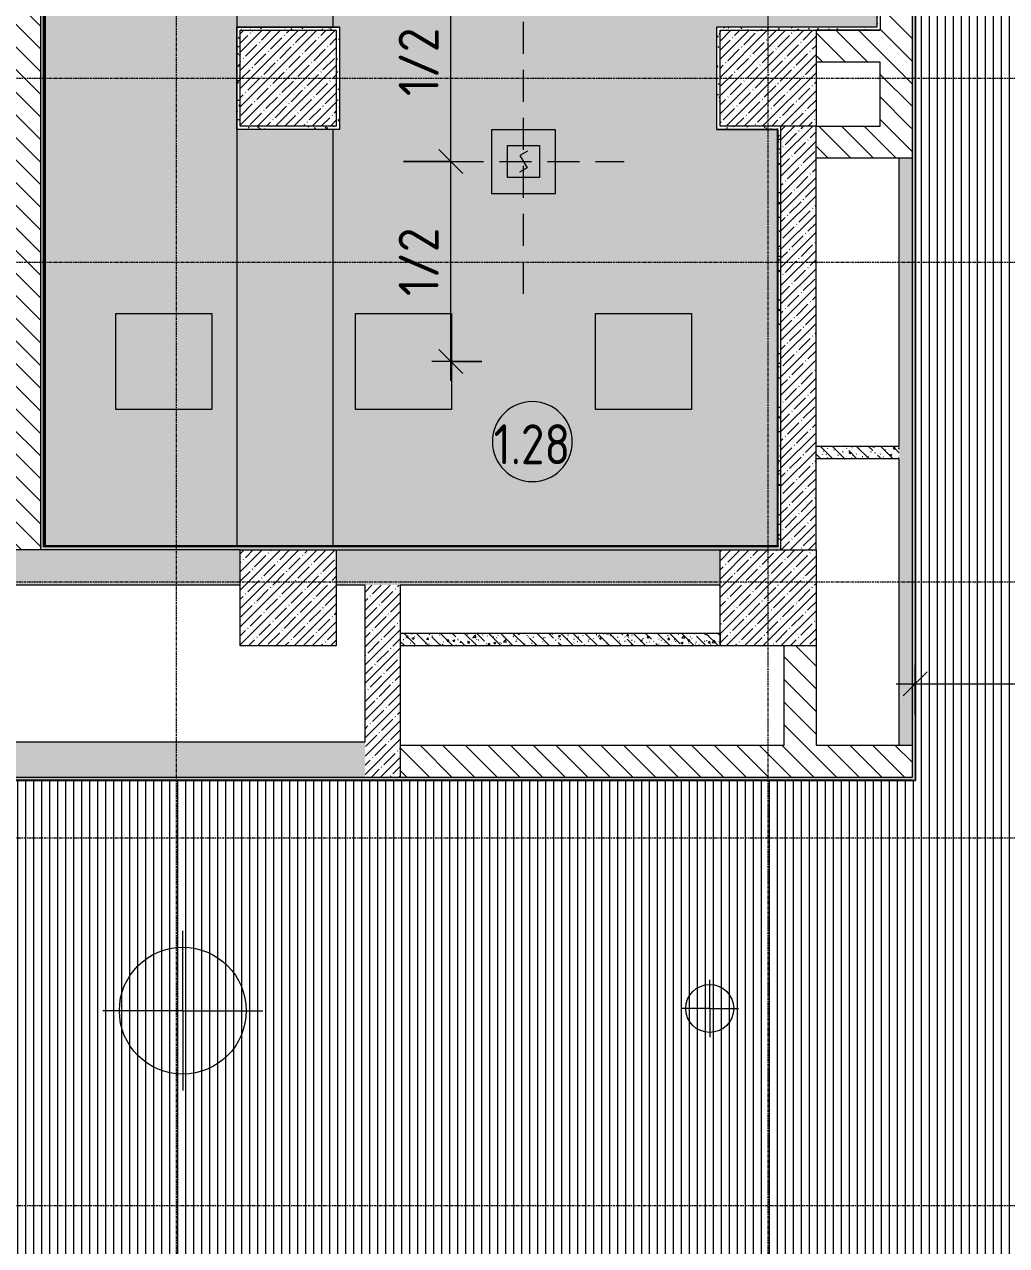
# Model space of a CAD drawing. Header units: millimetres. Extents: x 1311 to 195818, y -8553 to 29000.
# Drawn here: x 38106 to 44247, y 10850 to 18487 of the extents above; entities that cross this region are included whole.
import ezdxf

# ---------------------------------------------------------------- set-up
doc = ezdxf.new("R2010")
doc.units = ezdxf.units.MM
doc.linetypes.add('ADSK_Штрих_ш2 п1', pattern=[300, 200, -100])
doc.linetypes.add('Осевая', pattern=[31.75, 6.35, -4.7625, 15.875, -4.7625])
for name, color, linetype, lineweight in [('A-ANNO-DIMS', 7, 'Continuous', 9), ('A-ANNO-DIMS-100', 7, 'Continuous', 9), ('A-AREA-IDEN', 7, 'Continuous', 9), ('A-CLNG-PATT', 7, 'Continuous', 9), ('A-DETL', 7, 'Continuous', 9), ('A-DETL-6', 7, 'ADSK_Штрих_ш2 п1', 9), ('A-WALL', 7, 'Continuous', 9), ('I-WALL', 7, 'Continuous', 9), ('S-COLS', 7, 'Continuous', 9), ('S-STRS', 7, 'Continuous', 13), ('S-STRS-1', 7, 'Continuous', 9), ('S-STRS-2', 7, 'Continuous', 35), ('Оси-2', 7, 'Осевая', 9)]:
    doc.layers.add(name, color=color, linetype=linetype, lineweight=lineweight)
for name, color, linetype, lineweight, true_color in [('A-ANNO-NOTE', 1, 'Continuous', 9, 0xff0000), ('A-CLNG-1', 7, 'Continuous', 9, 0xeaeaea), ('A-WALL-1', 7, 'Continuous', 9, 0x3c3c3c), ('A-WALL-FNSH-1', 7, 'Continuous', 9, 0x3c3c3c), ('S-COLS-1', 9, 'Continuous', 9, 0x808080), ('S-COLS-2', 7, 'Continuous', 9, 0x3c3c3c)]:
    doc.layers.add(name, color=color, linetype=linetype, lineweight=lineweight, true_color=true_color)
doc.layers.add('A-CLNG-PATT-1', color=7, linetype='Continuous', lineweight=9, transparency=1)
doc.styles.add('GOST Common_3', font='GOST_Common.ttf', dxfattribs={"width": 0.9, "height": 250})
doc.styles.add('ISOCPEUR', font='isocpeur.ttf', dxfattribs={"width": 0.9, "height": 250})
doc.dimstyles.new('ISO-2_5_0_9К_БОЛЬШОЙ', dxfattribs={"dimscale": 304.8, "dimtxt": 248.995294, "dimasz": 0.492126, "dimexe": 0.393701, "dimexo": 0.984252, "dimgap": 0, "dimtad": 1, "dimdec": 0, "dimrnd": 10, "dimzin": 0, "dimdsep": 46, "dimtxsty": 'ISOCPEUR', "dimblk1": 'OBLIQUE', "dimblk2": 'OBLIQUE', "dimsah": 1, "dimcen": 0.09, "dimdle": 0.393701, "dimazin": 0, "dimtfac": 1, "dimtdec": 4, "dimtix": 1, "dimtmove": 0, "dimatfit": 3, "dimfxl": 1, "dimtvp": 1, "dimtolj": 1, "dimtzin": 0, "dimarcsym": 2})
pattern_1 = [(135, (9445.76, 0), (-70.71068, -70.71068), [])]
pattern_2 = [(45, (9445.765, 0), (-57.02463, 57.02463), []), (45, (9502.79, 0), (-57.02463, 57.02463), [100.806, -20.161, 3.353, -16.808])]
pattern_3 = [(135, (9445.76, 0), (-75.43415, -75.43415), [106.68, -17.78, 3.556, -17.78]), (135, (9445.76, 75.39), (-75.43415, -75.43415), []), (50, (9445.76, 0), (127.52922, -11.15758), [13.335, -146.685]), (355, (9445.76, 0), (-24.66966, 133.74002), [10.668, -117.348]), (100.451, (9456.39, -0.93), (102.85973, 122.58178), [11.333, -124.663]), (46.184, (9445.76, 35.56), (189.75516, -29.43036), [20.002, -220.027]), (96.636, (9461.58, 33.1), (166.1822, 173.1996), [17, -186.995]), (351.184, (9445.76, 35.56), (166.1839, 173.1976), [16.002, -176.022]), (21, (9463.54, 26.67), (106.13027, -71.58603), [13.335, -146.685]), (326, (9463.54, 26.67), (43.26188, 128.93175), [10.668, -117.348]), (71.451, (9472.39, 20.7), (149.39198, 57.34505), [11.333, -124.663]), (37.5, (9445.765, 0), (2.16223, 59.18836), [3.353, -112.573, 3.353, -115.773, -117.792]), (37.5, (9445.765, 0), (2.16223, 59.18836), [-235.052, 3.353, -114.44]), (7.5, (9445.765, 0), (46.77386, 70.12615), [3.353, -64.567, 3.353, -109.906, -44.894]), (7.5, (9445.765, 0), (46.77386, 70.12615), [-181.178, 3.353, -41.542]), (327.5, (9406.116, 0), (94.91367, -4.010093), [3.353, -41.097, 3.353, -135.331, -184.023]), (327.5, (9406.116, 0), (94.91367, -4.010093), [-183.134, 3.353, -180.67]), (317.5, (9388.336, 0), (103.69057, 17.79882), [3.353, -54.432, 3.353, -88.748, -130.683]), (317.5, (9388.336, 0), (103.69057, 17.79882), [-149.885, 3.353, -127.33])]
pattern_4 = [(0, (9445.765, 0), (121.92, 30.48), [10.058, -81.382, 10.058, -81.382, -487.68]), (0, (9445.765, 0), (121.92, 30.48), [-182.88, 10.058, -172.822, 10.058, -81.382, -213.36]), (0, (9445.765, 0), (121.92, 30.48), [-457.2, 10.058, -50.902, 10.058, -142.342]), (120, (9491.485, 15.24), (-87.356454, 90.345817), [10.058, -81.382, 10.058, -81.382, -487.68]), (120, (9491.485, 15.24), (-87.356454, 90.345817), [-182.88, 10.058, -172.822, 10.058, -81.382, -213.36]), (120, (9491.485, 15.24), (-87.356454, 90.345817), [-457.2, 10.058, -50.902, 10.058, -142.342]), (240, (9506.725, 76.2), (-34.563546, -120.825817), [10.058, -81.382, 10.058, -81.382, -487.68]), (240, (9506.725, 76.2), (-34.563546, -120.825817), [-182.88, 10.058, -172.822, 10.058, -81.382, -213.36]), (240, (9506.725, 76.2), (-34.563546, -120.825817), [-457.2, 10.058, -50.902, 10.058, -142.342])]

# ---------------------------------------------------------------- blocks, each defined once
blk = doc.blocks.new('BSC_Колонна _Прямоугольная - 600х600-V19-Сводный план потолков 1 этажа в осях 1-12')
at = {"layer": 'S-COLS-1'}
h = blk.add_hatch(dxfattribs=at)
h.set_pattern_fill('FP_38', color=256, style=0, pattern_type=2)
h.set_pattern_definition([(45, (-33310, -18150), (-57.02463, 57.02463), []), (45, (-33252.975, -18150), (-57.02463, 57.02463), [100.806, -20.161, 3.353, -16.808])])
h.paths.add_polyline_path([(-300, -300), (300, -300), (300, 300), (-300, 300)])
at = {"layer": 'S-COLS-2'}
for p, q in [((-300, 300), (300, 300)), ((-300, -300), (-300, 300)), ((300, 300), (300, -300)), ((300, -300), (-300, -300))]:
    blk.add_line(p, q, dxfattribs=at)
blk = doc.blocks.new('BSC_Колонна _Прямоугольная - 600х600-V26-Сводный план потолков 1 этажа в осях 1-12')
at = {"layer": 'S-COLS-1'}
h = blk.add_hatch(dxfattribs=at)
h.set_pattern_fill('FP_42', color=256, style=0, pattern_type=2)
h.set_pattern_definition([(45, (-33310, -14900), (-57.02463, 57.02463), []), (45, (-33252.975, -14900), (-57.02463, 57.02463), [100.806, -20.161, 3.353, -16.808])])
h.paths.add_polyline_path([(59, -300), (300, -300), (300, 300), (-300, 300), (-300, -300)])
at = {"layer": 'S-COLS-2'}
for p, q in [((-300, 300), (300, 300)), ((-300, -300), (-300, 300)), ((300, 300), (300, -300)), ((300, -300), (-300, -300))]:
    blk.add_line(p, q, dxfattribs=at)
blk = doc.blocks.new('BSC_Колонна _Прямоугольная - 600х600-V29-Сводный план потолков 1 этажа в осях 1-12')
at = {"layer": 'S-COLS-1'}
h = blk.add_hatch(dxfattribs=at)
h.set_pattern_fill('FP_45', color=256, style=0, pattern_type=2)
h.set_pattern_definition([(45, (-30310, -14900), (-57.02463, 57.02463), []), (45, (-30252.975, -14900), (-57.02463, 57.02463), [100.806, -20.161, 3.353, -16.808])])
h.paths.add_polyline_path([(300, -300), (300, 300), (-300, 300), (-300, -300)])
at = {"layer": 'S-COLS-2'}
for p, q in [((-300, 300), (300, 300)), ((-300, -300), (-300, 300)), ((300, 300), (300, -300)), ((300, -300), (-300, -300))]:
    blk.add_line(p, q, dxfattribs=at)
blk = doc.blocks.new('BSC_Колонна _Прямоугольная - 600х600-23728797-Сводный план потолков 1 этажа в осях 1-12')
at = {"layer": 'S-COLS-1'}
h = blk.add_hatch(dxfattribs=at)
h.set_pattern_fill('FP_58', color=256, style=0, pattern_type=2)
h.set_pattern_definition([(45, (-30310, -18150), (-57.02463, 57.02463), []), (45, (-30252.975, -18150), (-57.02463, 57.02463), [100.806, -20.161, 3.353, -16.808])])
h.paths.add_polyline_path([(280, -300), (300, -300), (300, 300), (-300, 300), (-300, -300), (206.7, -300)])
at = {"layer": 'S-COLS-2'}
for p, q in [((-300, 300), (300, 300)), ((-300, -300), (-300, 300)), ((300, 300), (300, -300)), ((300, -300), (-300, -300))]:
    blk.add_line(p, q, dxfattribs=at)
blk = doc.blocks.new('Перекрытия 2 - Перекрытия 4-32990152-Сводный план потолков 1 этажа в осях 1-12')
at = {"layer": 'S-STRS-1'}
h = blk.add_hatch(dxfattribs=at)
h.set_pattern_fill('FP_96', color=256, style=0, pattern_type=2)
h.set_pattern_definition([(45, (20, -20), (-57.02463, 57.02463), []), (45, (77.025, -20), (-57.02463, 57.02463), [100.806, -20.161, 3.353, -16.808])])
h.paths.add_polyline_path([(23710, 15200), (24605.2, 15200), (24605.2, 19180), (23710, 19180), (23710, 17407.2)])
at = {"layer": 'S-STRS'}
for p, q in [((25810, 19180), (24605.2, 19180)), ((26410, 19180), (25810, 19180)), ((25810, 15200), (25810, 19180)), ((28560, 19180), (26410, 19180)), ((26410, 15200), (26410, 19180)), ((28809, 19180), (28800, 19180)), ((30010, 19180), (28809, 19180)), ((30610, 19180), (30010, 19180)), ((30010, 18450), (30010, 19180)), ((30610, 18450), (30610, 19180)), ((30010, 15209), (30010, 17809)), ((30610, 15209), (30610, 17809)), ((24605.2, 15200), (25810, 15200)), ((25810, 15200), (26410, 15200)), ((26410, 15200), (28560, 15200)), ((30010, 15200), (30010, 15209)), ((30610, 15200), (30610, 15209))]:
    blk.add_line(p, q, dxfattribs=at)
at = {"layer": 'S-STRS-2'}
for p, q in [((23710, 19180), (24605.2, 19180)), ((23710, 15200), (23710, 19180)), ((24605.2, 19180), (24605.2, 15200)), ((24605.2, 15200), (23710, 15200))]:
    blk.add_line(p, q, dxfattribs=at)
blk = doc.blocks.new('BSC_Колонна _Прямоугольная - 600х600-V79-Сводный план потолков 1 этажа в осях 1-12')
at = {"layer": 'S-COLS-2'}
for p, q in [((-300, 300), (300, 300)), ((-300, -300), (-300, 300)), ((300, 300), (300, -300)), ((300, -300), (-300, -300))]:
    blk.add_line(p, q, dxfattribs=at)
blk = doc.blocks.new('DIMBLOCK32-Сводный план потолков 1 этажа в осях 1-12')
at = {"layer": 'A-ANNO-DIMS-100'}
for p, q in [((43675.8, 14168.6), (43675.8, 14482.6)), ((45685.8, 14280), (45685.8, 14482.6)), ((43555.8, 14362.6), (45685.8, 14362.6)), ((43675.8, 14362.6), (43675.8, 14168.6)), ((45685.8, 14362.6), (45685.8, 14280))]:
    blk.add_line(p, q, dxfattribs=at)
at = {"layer": 'A-ANNO-DIMS-100', "lineweight": 20}
for p, q in [((43675.8, 14362.6), (43750.8, 14437.6)), ((45685.8, 14362.6), (45760.8, 14437.6)), ((43675.8, 14362.6), (43600.8, 14287.6)), ((45685.8, 14362.6), (45610.8, 14287.6))]:
    blk.add_line(p, q, dxfattribs=at)
at = {"layer": 'A-ANNO-DIMS-100', "color": 0, "insert": (44465.3, 14689.2), "char_height": 250, "width": 517.144, "attachment_point": 1, "line_spacing_factor": 1.149209, "style": 'ISOCPEUR'}
blk.add_mtext('1/2', dxfattribs=at)
blk = doc.blocks.new('_Oblique')
at = {"color": 0, "linetype": 'ByBlock', "lineweight": -2}
blk.add_line((-0.5, -0.5), (0.5, 0.5), dxfattribs=at)
blk = doc.blocks.new('Марка_Помещения - Номер-25198446-Сводный план потолков 1 этажа в осях 1-12')
at = {"layer": 'A-AREA-IDEN'}
for start, end in [(360, 180), (180, 360)]:
    blk.add_arc((0, 0), 2.5, start, end, dxfattribs=at)
blk = doc.blocks.new('DIMBLOCK97-Сводный план потолков 1 этажа в осях 1-12')
at = {"layer": 'A-ANNO-DIMS-100', "lineweight": 20}
for p, q in [((40772.2, 17628.5), (40697.2, 17703.5)), ((40772.2, 17628.5), (40847.2, 17553.5)), ((40772.2, 16378), (40697.2, 16453)), ((40772.2, 16378), (40847.2, 16303))]:
    blk.add_line(p, q, dxfattribs=at)
at = {"layer": 'A-ANNO-DIMS-100'}
for p, q in [((40476.5, 17628.5), (40892.2, 17628.5)), ((40772.2, 17628.5), (40476.5, 17628.5)), ((40772.2, 16258), (40772.2, 17628.5)), ((40966.1, 16378), (40652.2, 16378)), ((40772.2, 16378), (40966.1, 16378))]:
    blk.add_line(p, q, dxfattribs=at)
at = {"layer": 'A-ANNO-DIMS-100', "color": 0, "insert": (40445.6, 16787.8), "char_height": 250, "width": 517.144, "attachment_point": 1, "rotation": 90, "line_spacing_factor": 1.149209, "style": 'ISOCPEUR'}
blk.add_mtext('1/2', dxfattribs=at)
blk = doc.blocks.new('DIMBLOCK98-Сводный план потолков 1 этажа в осях 1-12')
at = {"layer": 'A-ANNO-DIMS-100', "lineweight": 20}
for p, q in [((40772.2, 18879), (40697.2, 18954)), ((40772.2, 18879), (40847.2, 18804)), ((40772.2, 17628.5), (40697.2, 17703.5)), ((40772.2, 17628.5), (40847.2, 17553.5))]:
    blk.add_line(p, q, dxfattribs=at)
at = {"layer": 'A-ANNO-DIMS-100'}
for p, q in [((40772.2, 17628.5), (40772.2, 18999)), ((40966.1, 18879), (40652.2, 18879)), ((40772.2, 18879), (40966.1, 18879)), ((40476.5, 17628.5), (40892.2, 17628.5)), ((40772.2, 17628.5), (40476.5, 17628.5))]:
    blk.add_line(p, q, dxfattribs=at)
at = {"layer": 'A-ANNO-DIMS-100', "color": 0, "insert": (40445.6, 18038.3), "char_height": 250, "width": 517.144, "attachment_point": 1, "rotation": 90, "line_spacing_factor": 1.149209, "style": 'ISOCPEUR'}
blk.add_mtext('1/2', dxfattribs=at)

msp = doc.modelspace()

# ---------------------------------------------------------------- hatches: boundary and pattern name
at = {"layer": 'A-CLNG-PATT'}
h = msp.add_hatch(dxfattribs=at)
h.set_pattern_fill('FP_86', color=256, style=0, pattern_type=2)
h.set_pattern_definition([(90, (42115.265, 911.95), (50, -3e-15), [])])
h.paths.add_polyline_path([(29675.8, 7920), (47733.4, 7920), (47733.4, 10680), (47415.8, 10680), (47415.8, 11220), (47695.8, 11221), (47694.8, 11479.2), (47433.4, 11609.9), (47695.8, 11741), (47695.8, 23003), (46780.2, 23002.7), (43675.8, 22998.7), (43675.8, 13760), (37505.8, 13759), (37505.8, 10880), (32015.8, 10880), (32014.8, 11880), (29675.8, 11880), (29675.8, 9487.9), (29677.7, 9492.9), (29705.1, 9532.6), (29741.2, 9564.6), (29783.8, 9587), (29830.7, 9598.5), (29878.9, 9598.5), (29925.7, 9587), (29968.4, 9564.6), (30004.5, 9532.6), (30031.9, 9492.9), (30049, 9447.9), (30054.8, 9400), (30049, 9352.1), (30031.9, 9307.1), (30004.5, 9267.4), (29968.4, 9235.4), (29925.7, 9213), (29878.9, 9201.5), (29830.7, 9201.5), (29783.8, 9213), (29741.2, 9235.4), (29705.1, 9267.4), (29677.7, 9307.1), (29675.8, 9309.2), (29675.8, 8141.5)])
h.paths.add_polyline_path([(47674.8, 11850), (47674.8, 11950), (47694.8, 11950), (47694.8, 11850)])
h.paths.add_polyline_path([(47694.8, 12775), (47674.8, 12775), (47674.8, 12875), (47694.8, 12875)])
h.paths.add_polyline_path([(37770.9, 13340.5), (37722.7, 13340.5), (37675.8, 13352), (37633.2, 13374.4), (37597.1, 13406.4), (37569.7, 13446.1), (37552.6, 13491.1), (37546.8, 13539), (37552.6, 13586.9), (37569.7, 13631.9), (37597.1, 13671.6), (37633.2, 13703.6), (37675.8, 13726), (37722.7, 13737.5), (37770.9, 13737.5), (37817.7, 13726), (37860.4, 13703.6), (37896.5, 13671.6), (37923.9, 13631.9), (37941, 13586.9), (37946.8, 13539), (37941, 13491.1), (37923.9, 13446.1), (37896.5, 13406.4), (37860.4, 13374.4), (37817.7, 13352)])
h.paths.add_polyline_path([(45685.8, 13580), (45637.9, 13585.8), (45592.8, 13602.9), (45553.1, 13630.3), (45521.2, 13666.4), (45497.8, 13712.9), (45487.2, 13760), (45487.2, 13804.1), (45498.8, 13850.9), (45521.2, 13893.6), (45553.1, 13929.7), (45592.8, 13957.1), (45637.9, 13974.2), (45685.8, 13980), (45733.6, 13974.2), (45778.7, 13957.1), (45818.4, 13929.7), (45850.4, 13893.6), (45872.8, 13850.9), (45884.3, 13804.1), (45884.3, 13755.9), (45872.8, 13709.1), (45850.4, 13666.4), (45818.4, 13630.3), (45778.7, 13602.9), (45733.6, 13585.8)])
h.paths.add_polyline_path([(43676.8, 19925), (43676.8, 19975), (43691.8, 19975), (43691.8, 19925)])
at = {"layer": 'A-CLNG-PATT-1'}
h = msp.add_hatch(color=256, dxfattribs=at)
h.paths.add_polyline_path([(40076.8, 15229), (42814.8, 15229), (42814.8, 17829), (42434.8, 17829), (42435.8, 18470), (43435.8, 18470), (43434.8, 19880), (38234.8, 19880), (38234.8, 15229), (40035.8, 15229)])
h.paths.add_polyline_path([(39435.8, 17829), (39434.8, 17829), (39435.8, 18470), (40076.8, 18470), (40076.8, 17829), (40035.8, 17829)])
at = {"layer": 'I-WALL'}
h = msp.add_hatch(dxfattribs=at)
h.set_pattern_fill('FP_18', color=256, style=0, pattern_type=2)
h.set_pattern_definition(pattern_1)
h.paths.add_polyline_path([(38005.8, 15200), (38205.8, 15200), (38205.8, 26500), (38005.8, 26500), (38005.8, 15220)])
h = msp.add_hatch(dxfattribs=at)
h.set_pattern_fill('FP_18', color=256, style=0, pattern_type=2)
h.set_pattern_definition(pattern_1)
h.paths.add_polyline_path([(43655.8, 17850), (43655.8, 18650), (43455.8, 18650), (43455.8, 17850), (43575.8, 17850)])
h.paths.add_polyline_path([(43455.8, 19750), (43655.8, 19750), (43655.8, 23400), (43455.8, 23400), (43455.8, 19879.9)])
h = msp.add_hatch(dxfattribs=at)
h.set_pattern_fill('FP_84', color=256, style=0, pattern_type=2)
h.set_pattern_definition(pattern_4)
h.paths.add_polyline_path([(43655.8, 13760), (43675.8, 13760), (43675.8, 18650), (43655.8, 18650), (43655.8, 13773.6)])
h.paths.add_polyline_path([(43655.8, 19750), (43675.8, 19750), (43675.8, 23004), (43655.8, 23003), (43655.8, 19880)])
h = msp.add_hatch(dxfattribs=at)
h.set_pattern_fill('FP_84', color=256, style=0, pattern_type=2)
h.set_pattern_definition(pattern_4)
h.paths.add_polyline_path([(38205.8, 15220), (38225.8, 15221), (38225.8, 19900), (38205.8, 19900), (38205.8, 15229)])
h = msp.add_hatch(dxfattribs=at)
h.set_pattern_fill('FP_84', color=256, style=0, pattern_type=2)
h.set_pattern_definition(pattern_4)
h.paths.add_polyline_path([(43455.8, 18450), (43455.8, 18650), (43435.8, 18650), (43435.8, 18450)])
h.paths.add_polyline_path([(43455.8, 19750), (43455.8, 19880), (43435.8, 19880), (43435.8, 19750)])
h = msp.add_hatch(dxfattribs=at)
h.set_pattern_fill('FP_84', color=256, style=0, pattern_type=2)
h.set_pattern_definition(pattern_4)
h.paths.add_polyline_path([(39451.8, 18450), (40055.8, 18450), (40055.8, 18470), (39435.8, 18470), (39435.8, 18450)])
h = msp.add_hatch(dxfattribs=at)
h.set_pattern_fill('FP_84', color=256, style=0, pattern_type=2)
h.set_pattern_definition(pattern_4)
h.paths.add_polyline_path([(39455.8, 17830), (39455.8, 18450), (39435.8, 18450), (39435.8, 17830)])
h = msp.add_hatch(dxfattribs=at)
h.set_pattern_fill('FP_84', color=256, style=0, pattern_type=2)
h.set_pattern_definition(pattern_4)
h.paths.add_polyline_path([(40055.8, 17850), (40075.8, 17850), (40075.8, 18470), (40055.8, 18470), (40055.8, 18450)])
h = msp.add_hatch(dxfattribs=at)
h.set_pattern_fill('FP_84', color=256, style=0, pattern_type=2)
h.set_pattern_definition(pattern_4)
h.paths.add_polyline_path([(42836.2, 18450), (43435.8, 18450), (43434.8, 18470), (42435.8, 18470), (42435.8, 18450), (42834.8, 18450)])
h = msp.add_hatch(dxfattribs=at)
h.set_pattern_fill('FP_84', color=256, style=0, pattern_type=2)
h.set_pattern_definition(pattern_4)
h.paths.add_polyline_path([(42455.8, 17830), (42455.8, 18450), (42435.8, 18450), (42435.8, 17830)])
h = msp.add_hatch(dxfattribs=at)
h.set_pattern_fill('FP_18', color=256, style=0, pattern_type=2)
h.set_pattern_definition(pattern_1)
h.paths.add_polyline_path([(43056.2, 18250), (43455.8, 18250), (43455.8, 18450), (43055.8, 18450), (43055.8, 18250)])
h = msp.add_hatch(dxfattribs=at)
h.set_pattern_fill('FP_84', color=256, style=0, pattern_type=2)
h.set_pattern_definition(pattern_4)
h.paths.add_polyline_path([(40035.8, 17830), (40075.8, 17830), (40075.8, 17850), (39455.8, 17850), (39455.8, 17830), (39979.4, 17830)])
h = msp.add_hatch(dxfattribs=at)
h.set_pattern_fill('FP_84', color=256, style=0, pattern_type=2)
h.set_pattern_definition(pattern_4)
h.paths.add_polyline_path([(42456.4, 17830), (42836.2, 17830), (42836.2, 17850), (42455.8, 17850), (42455.8, 17830)])
h = msp.add_hatch(dxfattribs=at)
h.set_pattern_fill('FP_84', color=256, style=0, pattern_type=2)
h.set_pattern_definition(pattern_4)
h.paths.add_polyline_path([(42836.2, 15220), (42836.2, 17830), (42816.2, 17829), (42816.2, 15220)])
h = msp.add_hatch(dxfattribs=at)
h.set_pattern_fill('FP_1', color=256, style=0, pattern_type=2)
h.set_pattern_definition(pattern_2)
h.paths.add_polyline_path([(42976.6, 15200), (43056.2, 15200), (43055.8, 17850), (42836.2, 17850), (42836.2, 15200)])
h = msp.add_hatch(dxfattribs=at)
h.set_pattern_fill('FP_18', color=256, style=0, pattern_type=2)
h.set_pattern_definition(pattern_1)
h.paths.add_polyline_path([(43435.8, 17650), (43655.8, 17650), (43655.8, 17850), (43056.2, 17850), (43056.2, 17650)])
h = msp.add_hatch(dxfattribs=at)
h.set_pattern_fill('FP_41', color=256, style=0, pattern_type=2)
h.set_pattern_definition(pattern_3)
h.paths.add_polyline_path([(43655.8, 13980), (43655.8, 17650), (43575.8, 17650), (43575.8, 13980)])
h = msp.add_hatch(dxfattribs=at)
h.set_pattern_fill('FP_41', color=256, style=0, pattern_type=2)
h.set_pattern_definition(pattern_3)
h.paths.add_polyline_path([(43056.2, 15770), (43575.8, 15770), (43575.8, 15850), (43056.2, 15850)])
h = msp.add_hatch(dxfattribs=at)
h.set_pattern_fill('FP_1', color=256, style=0, pattern_type=2)
h.set_pattern_definition(pattern_2)
h.paths.add_polyline_path([(40055.8, 14980), (42455.8, 14980), (42455.8, 15200), (40055.8, 15200), (40055.8, 14997.8)])
h.paths.add_polyline_path([(39435.8, 14980), (39455.8, 14980), (39455.8, 15200), (35855.8, 15200), (35855.8, 14980), (38234.8, 14980)])
h.paths.add_polyline_path([(33785.8, 14980), (35255.8, 14980), (35255.8, 15200), (31955.8, 15200), (31955.8, 14980), (33585.8, 14980)])
h = msp.add_hatch(dxfattribs=at)
h.set_pattern_fill('FP_84', color=256, style=0, pattern_type=2)
h.set_pattern_definition(pattern_4)
h.paths.add_polyline_path([(42814.8, 15200), (42836.2, 15200), (42836.2, 15220), (38205.8, 15220), (38205.8, 15200), (42455.8, 15200)])
h = msp.add_hatch(dxfattribs=at)
h.set_pattern_fill('FP_1', color=256, style=0, pattern_type=2)
h.set_pattern_definition(pattern_2)
h.paths.add_polyline_path([(40455.8, 13780), (40455.8, 14980), (40235.8, 14980), (40235.8, 13780), (40440.9, 13780)])
h = msp.add_hatch(dxfattribs=at)
h.set_pattern_fill('FP_41', color=256, style=0, pattern_type=2)
h.set_pattern_definition(pattern_3)
h.paths.add_polyline_path([(40455.8, 14600), (42455.5, 14600), (42455.5, 14680), (40455.8, 14680)])
h = msp.add_hatch(dxfattribs=at)
h.set_pattern_fill('FP_18', color=256, style=0, pattern_type=2)
h.set_pattern_definition(pattern_1)
h.paths.add_polyline_path([(42976.6, 13980), (43056.2, 13980), (43055.8, 14600), (42856.2, 14600), (42856.2, 13980)])
h = msp.add_hatch(dxfattribs=at)
h.set_pattern_fill('FP_1', color=256, style=0, pattern_type=2)
h.set_pattern_definition(pattern_2)
h.paths.add_polyline_path([(37485.8, 13780), (40235.8, 13780), (40235.8, 14000), (32035.8, 14000), (32035.8, 13780), (37285.8, 13780)])
h = msp.add_hatch(dxfattribs=at)
h.set_pattern_fill('FP_18', color=256, style=0, pattern_type=2)
h.set_pattern_definition(pattern_1)
h.paths.add_polyline_path([(43651.5, 13780), (43655.8, 13780), (43655.8, 13980), (40455.8, 13980), (40455.8, 13780), (42976.6, 13780)])
h = msp.add_hatch(dxfattribs=at)
h.set_pattern_fill('FP_84', color=256, style=0, pattern_type=2)
h.set_pattern_definition(pattern_4)
h.paths.add_polyline_path([(42976.6, 13760), (43655.8, 13760), (43655.8, 13780), (37485.8, 13780), (37485.8, 13760), (42856.2, 13760)])

# ---------------------------------------------------------------- linework, layer by layer
at = {"layer": 'A-ANNO-NOTE'}
for p, q in [((38676.8, 16678), (39276.8, 16678)), ((38676.8, 16078), (38676.8, 16678)), ((39276.8, 16678), (39276.8, 16078)), ((40176.8, 16678), (40776.8, 16678)), ((40176.8, 16078), (40176.8, 16678)), ((40776.8, 16678), (40776.8, 16078)), ((41676.8, 16679), (42276.8, 16679)), ((41676.8, 16079), (41676.8, 16679)), ((42276.8, 16679), (42276.8, 16079)), ((39276.8, 16078), (38676.8, 16078)), ((40776.8, 16078), (40176.8, 16078)), ((42276.8, 16079), (41676.8, 16079)), ((39095.8, 12319), (39095.8, 12819)), ((42390.8, 12332.9), (42390.8, 12512.9)), ((39095.8, 12319), (38595.8, 12319)), ((39095.8, 12319), (39095.8, 11819)), ((39095.8, 12319), (39595.8, 12319)), ((42390.8, 12332.9), (42210.8, 12332.9)), ((42390.8, 12332.9), (42390.8, 12152.9)), ((42390.8, 12332.9), (42570.8, 12332.9))]:
    msp.add_line(p, q, dxfattribs=at)
for centre, radius in [((39095.8, 12319), 396.5), ((42390.8, 12332.9), 150)]:
    msp.add_circle(centre, radius, dxfattribs=at)
at = {"layer": 'A-CLNG-1'}
for p, q in [((43675.8, 23000), (43675.8, 13760)), ((38234.8, 19880), (38234.8, 15229)), ((43435.8, 19880), (43435.8, 18470)), ((39434.8, 17829), (39434.8, 18470)), ((40076.8, 18470), (40076.8, 17829)), ((42434.8, 17829), (42434.8, 18470)), ((42814.8, 17829), (42434.8, 17829)), ((42814.8, 15229), (42814.8, 17829)), ((38234.8, 15229), (42814.8, 15229)), ((43655.8, 13760), (37505.8, 13760))]:
    msp.add_line(p, q, dxfattribs=at)
at = {"layer": 'A-DETL'}
for p, q in [((41026.8, 17828.5), (41026.8, 17428.5)), ((41426.8, 17828.5), (41026.8, 17828.5)), ((41426.8, 17428.5), (41426.8, 17828.5)), ((41251.9, 17695), (41204.3, 17667.5)), ((41204.3, 17667.5), (41249.3, 17589.5)), ((41249.3, 17589.5), (41201.6, 17562)), ((41026.8, 17428.5), (41426.8, 17428.5))]:
    msp.add_line(p, q, dxfattribs=at)
at = {"layer": 'A-DETL-6'}
for p, q in [((41226.8, 16802.4), (41226.8, 18502.4)), ((41126.8, 17728.5), (41326.8, 17728.5)), ((41126.8, 17528.5), (41126.8, 17728.5)), ((41326.8, 17728.5), (41326.8, 17528.5)), ((40776.5, 17628.5), (41856.5, 17628.5)), ((41326.8, 17528.5), (41126.8, 17528.5))]:
    msp.add_line(p, q, dxfattribs=at)
at = {"layer": 'A-WALL'}
for p, q in [((38225.8, 15220), (38225.8, 19880)), ((42455.8, 17830), (42816.2, 17830)), ((42816.2, 17830), (42816.2, 15220)), ((43655.8, 17650), (43575.8, 17650)), ((42816.2, 15220), (38225.8, 15220)), ((40455.8, 14000), (40455.8, 13780))]:
    msp.add_line(p, q, dxfattribs=at)
at = {"layer": 'A-WALL-1'}
for p, q in [((38205.8, 19900), (38205.8, 15200)), ((43455.8, 18650), (43455.8, 18450)), ((43655.8, 18650), (43655.8, 13780)), ((39435.8, 18470), (40075.8, 18470)), ((39435.8, 17830), (39435.8, 18470)), ((40075.8, 18470), (40075.8, 17830)), ((42435.8, 17830), (42435.8, 18470)), ((43055.8, 18450), (43455.8, 18450)), ((43455.8, 18450), (43055.8, 18450)), ((43434.8, 18470), (43435.8, 18470)), ((43455.8, 18250), (43055.8, 18250)), ((43455.8, 17850), (43455.8, 18250)), ((40075.8, 17830), (39435.8, 17830)), ((42836.2, 15200), (42836.2, 17850)), ((43056.2, 17850), (43455.8, 17850)), ((43056.2, 15200), (43056.2, 17850)), ((43575.8, 17650), (43056.2, 17650)), ((43575.8, 15850), (43575.8, 17650)), ((43056.2, 15850), (43575.8, 15850)), ((43575.8, 15770), (43056.2, 15770)), ((43575.8, 13980), (43575.8, 15770)), ((39455.8, 15200), (35855.8, 15200)), ((40055.8, 15200), (42455.8, 15200)), ((39455.8, 14980), (35855.8, 14980)), ((40235.8, 14980), (40055.8, 14980)), ((40235.8, 14000), (40235.8, 14980)), ((42455.8, 14980), (40455.8, 14980)), ((40455.8, 14980), (40455.8, 14000)), ((40455.8, 14680), (42455.5, 14680)), ((42455.5, 14680), (42455.5, 14600)), ((42455.5, 14600), (40455.8, 14600)), ((42856.2, 13980), (42856.2, 14600)), ((43056.2, 14600), (43056.2, 13980)), ((32035.8, 14000), (40235.8, 14000)), ((40455.8, 13980), (42856.2, 13980)), ((43056.2, 13980), (43655.8, 13980)), ((32035.8, 13780), (43655.8, 13780))]:
    msp.add_line(p, q, dxfattribs=at)
at = {"layer": 'A-WALL-FNSH-1'}
for p, q in [((38226.8, 19879), (38226.8, 15221)), ((43434.8, 18650), (43434.8, 18470)), ((43676.8, 18650), (43676.8, 13759)), ((39434.8, 18471), (40076.8, 18471)), ((39434.8, 18470), (39434.8, 18471)), ((40076.8, 18471), (40076.8, 18470)), ((42434.8, 18471), (43434.8, 18471)), ((42434.8, 18470), (42434.8, 18471)), ((43434.8, 18470), (42435.8, 18470)), ((40076.8, 17829), (39434.8, 17829)), ((42435.8, 17830), (42455.8, 17830)), ((42815.2, 17829), (42814.8, 17829)), ((42815.2, 15221), (42815.2, 17829)), ((38226.8, 15221), (42815.2, 15221)), ((37505.8, 13759), (43676.8, 13759)), ((43655.8, 13760), (43675.8, 13760))]:
    msp.add_line(p, q, dxfattribs=at)
at = {"layer": 'Оси-2'}
for p, q in [((39055.8, 593.7), (39055.8, 24898.1)), ((42755.8, 593.7), (42755.8, 24898.1)), ((9007.3, 18150), (45435.8, 18150)), ((9007.3, 17000), (45435.8, 17000)), ((9007.3, 15000), (44835.8, 15000)), ((9007.3, 13400), (44835.8, 13400)), ((9007.3, 11100), (45435.8, 11100))]:
    msp.add_line(p, q, dxfattribs=at)

# ---------------------------------------------------------------- block references
at = {"layer": 'A-AREA-IDEN', "xscale": 99.99999999999993, "yscale": 99.99999999999993, "zscale": 99.99999999999993}
msp.add_blockref('Марка_Помещения - Номер-25198446-Сводный план потолков 1 этажа в осях 1-12', (41281.7, 15877.7), dxfattribs=at)
at = {"layer": 'S-COLS'}
for name, p in [('BSC_Колонна _Прямоугольная - 600х600-23728797-Сводный план потолков 1 этажа в осях 1-12', (39755.8, 18150)), ('BSC_Колонна _Прямоугольная - 600х600-V79-Сводный план потолков 1 этажа в осях 1-12', (39755.8, 18150)), ('BSC_Колонна _Прямоугольная - 600х600-V19-Сводный план потолков 1 этажа в осях 1-12', (42755.8, 18150)), ('BSC_Колонна _Прямоугольная - 600х600-V29-Сводный план потолков 1 этажа в осях 1-12', (39755.8, 14900)), ('BSC_Колонна _Прямоугольная - 600х600-V26-Сводный план потолков 1 этажа в осях 1-12', (42755.8, 14900))]:
    msp.add_blockref(name, p, dxfattribs=at)
at = {"layer": 'S-STRS'}
msp.add_blockref('Перекрытия 2 - Перекрытия 4-32990152-Сводный план потолков 1 этажа в осях 1-12', (9425.8, 20), dxfattribs=at)

# ---------------------------------------------------------------- texts
at = {"layer": 'A-AREA-IDEN', "insert": (41039.8, 15986.2), "char_height": 250, "width": 606.076, "attachment_point": 1, "style": 'GOST Common_3'}
msp.add_mtext('1.28', dxfattribs=at)

# ---------------------------------------------------------------- dimensions: what is measured, and where the dimension line sits
at = {"layer": 'A-ANNO-DIMS'}
for base, p1, p2, picture, middle in [((40772.2, 18879), (40776.5, 17628.5), (40666.1, 18879), 'DIMBLOCK98-Сводный план потолков 1 этажа в осях 1-12', (40647.2, 18253.7)), ((40772.2, 17628.5), (40666.1, 16378), (40776.5, 17628.5), 'DIMBLOCK97-Сводный план потолков 1 этажа в осях 1-12', (40647.2, 17003.2))]:
    dim = msp.add_linear_dim(base=base, p1=p1, p2=p2, angle=90, text='1/2', dimstyle='ISO-2_5_0_9К_БОЛЬШОЙ', override={"dimpost": '<>', "dimfxl": 1255.36021}, dxfattribs=at)
    dim.commit()
    dim.dimension.update_dxf_attribs({"geometry": picture, "text_midpoint": middle})
dim = msp.add_linear_dim(base=(45685.8, 14362.6), p1=(43675.8, 14468.6), p2=(45685.8, 13980), text='1/2', dimstyle='ISO-2_5_0_9К_БОЛЬШОЙ', override={"dimpost": '<>', "dimfxl": 2068.537824}, dxfattribs=at)
dim.commit()
dim.dimension.update_dxf_attribs({"geometry": 'DIMBLOCK32-Сводный план потолков 1 этажа в осях 1-12', "text_midpoint": (44680.8, 14487.6)})

doc.saveas('drawing.dxf')
